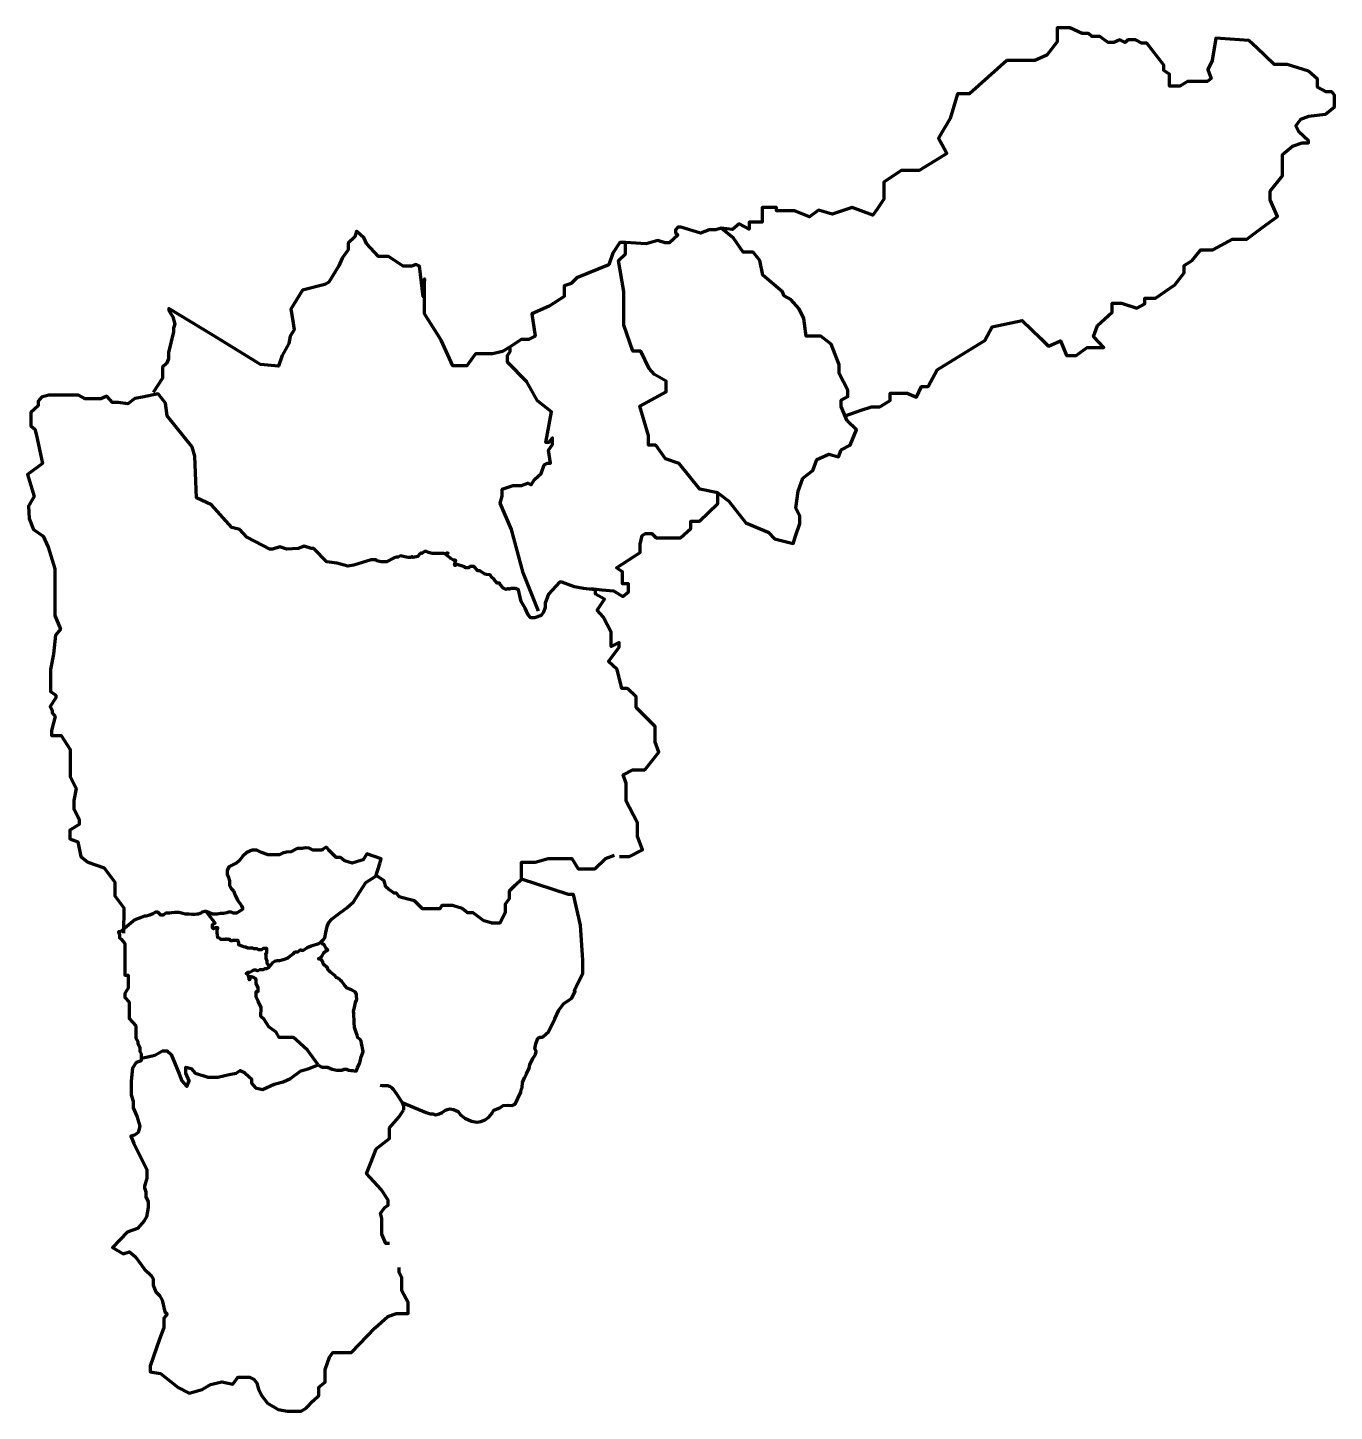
# Model space of a CAD drawing. Header units: millimetres. Extents: x 84241 to 139450, y -25080 to 33360.
import ezdxf

# ---------------------------------------------------------------- set-up
doc = ezdxf.new("R2010")
doc.units = ezdxf.units.MM

msp = doc.modelspace()

# ---------------------------------------------------------------- linework, layer by layer
at = {"color": 30, "lineweight": 211, "true_color": 0xf8991e}
for points in [[(118781, 16966), (119460, 17200), (119890, 17348), (120250, 17348), (120680, 17620), (120680, 17930), (121400, 17930), (121790, 17750), (122010, 18200), (122290, 18200), (122670, 18910), (124070, 19770), (124677, 20143), (124990, 20720), (126260, 20990), (127050, 20230), (127378, 19915), (127880, 20130), (128140, 19520), (128540, 19520), (129000, 19850), (129710, 19850), (129270, 20310), (129450, 20780), (130060, 21350), (130060, 21730), (130460, 21730), (131110, 21510), (131440, 21690), (131440, 21930), (131890, 21930), (132710, 22500), (133100, 23000), (133100, 23320), (133440, 23530), (133810, 23970), (134310, 23970), (135150, 24430), (135750, 24430), (136370, 24890), (137045, 25390), (136740, 26090), (136740, 26450), (137260, 27100), (137260, 28010), (137680, 28360), (138090, 28500), (138360, 28500), (138360, 28580), (137950, 28960), (137820, 29220), (138040, 29500), (138370, 29620), (139070, 29710), (139450, 30020), (139450, 30330), (139450, 30510), (139340, 30650), (139110, 30650), (138740, 30850), (138740, 31190), (138360, 31530), (137460, 31810), (136910, 31810), (136170, 32510), (135841, 32821), (134440, 32920), (134290, 31980), (134110, 31590), (134250, 31220), (134080, 31080), (133250, 31080), (132920, 30890), (132480, 30890), (132480, 31390), (132240, 31550), (132240, 31780), (131530, 32700), (131320, 32700), (131050, 32840), (130720, 32840), (130610, 32740), (130380, 32840), (130140, 32730), (129900, 32730), (129540, 32990), (129200, 32990), (129060, 33120), (128800, 33120), (128270, 33360), (127740, 33360), (127740, 32760), (127300, 32200), (126800, 31980), (126100, 31980), (125610, 31980), (124030, 30570), (123530, 30570), (123220, 29530), (122720, 28700), (122960, 28260), (123078, 28044), (122780, 27860), (121911, 27322), (121150, 27322), (120420, 26840), (120420, 26120), (120130, 25700), (119949, 25438), (119080, 25760), (118230, 25490), (117660, 25650), (117270, 25370), (116640, 25620), (116260, 25620), (115880, 25620), (115880, 25770), (115270, 25770), (115270, 25420), (115270, 25150), (114720, 25150), (114720, 24850), (114300, 25070), (114020, 24840), (113540, 24890)], [(105820, 8720), (105180, 10340), (104680, 12160), (104210, 13280), (104290, 13570), (104290, 13870), (104760, 14020), (105100, 14020), (105380, 14120), (105520, 14050), (105650, 14270), (105940, 14530), (106060, 14890), (106210, 14960), (106330, 14960), (106250, 15520), (106410, 15760), (106410, 16040), (106250, 15840), (106130, 15840), (106370, 17140), (105780, 17600), (105330, 18400), (104520, 19230), (104520, 19520), (104630, 19680), (104630, 19880), (104300, 19680), (103880, 19580), (103160, 19580), (102790, 19080), (102200, 19080), (101710, 20160), (101010, 21280), (101010, 21990), (101010, 22750), (100950, 21990), (100790, 23280), (100660, 23360), (100460, 23290), (100110, 23290), (99730, 23540), (99492, 23697), (99370, 23697), (99070, 23697), (98560, 24250), (98460, 24470), (98130, 24770), (98070, 24520), (97780, 24260), (97780, 23980), (97530, 23630), (97390, 23300), (96970, 22610), (96800, 22510), (95850, 22270), (95360, 21470), (95430, 21060), (95508, 20604), (95330, 20330), (95270, 20020), (94990, 19520), (94840, 19060), (94080, 19140), (92060, 20370), (90202, 21501), (90202, 21410), (90380, 21150), (90460, 20840), (90400, 20670), (90400, 20510), (90190, 19640), (90190, 19370), (90110, 19170), (89940, 19020), (89940, 18560), (89550, 17950)], [(118870, 16760), (118610, 17360), (118610, 17630), (118900, 17780), (118900, 18050), (118530, 18760), (118530, 19120), (118190, 19990), (117750, 20330), (117130, 20330), (117060, 20860), (117032, 21075), (116840, 21490), (116480, 21880), (116200, 22040), (116130, 22200), (115300, 22900), (115170, 23530), (114890, 23880), (114470, 23880), (114060, 24470), (113540, 24890), (113320, 24820), (113040, 24820), (112670, 24680), (111840, 24930), (111710, 24930), (111620, 24820), (111620, 24700), (111710, 24590), (111360, 24270), (111180, 24270), (110870, 24370), (110380, 24230), (109500, 24280)], [(108020, 9670), (108507, 9621), (108988, 9573), (109390, 9340), (109630, 9530), (109630, 9870), (109370, 9870), (109370, 10090), (109370, 10380), (109120, 10550), (110120, 11190), (110120, 11550), (110210, 11910), (110340, 12000), (110620, 12000), (110790, 11810), (111220, 11810), (111820, 11810), (112260, 12210), (112260, 12510), (112630, 12510), (113400, 13260), (113400, 13710), (112640, 13870), (111770, 14950), (111190, 15150), (110780, 15730), (110470, 15730), (110470, 16130), (110100, 17380), (111220, 17980), (111220, 18430), (110720, 18710), (110500, 18970), (110150, 19700), (109810, 19700), (109430, 20790), (109430, 22220), (109200, 23520), (109500, 23810), (109500, 24280), (109260, 24280), (108960, 23840), (108800, 23340), (107450, 22800), (107210, 22560), (106910, 22450), (106910, 22010), (106270, 21600), (105550, 21270), (105680, 20330), (105400, 20190), (105090, 20190), (104630, 19880)], [(109241, -1641), (109671, -1641), (110221, -1371), (110011, -801), (110011, -221), (109671, 419), (109529, 686), (109529, 1439), (109401, 1799), (109811, 2009), (110311, 2009), (110911, 2759), (110761, 3189), (110761, 3839), (109951, 4649), (109951, 5099), (109591, 5449), (109341, 5449), (109151, 6249), (108781, 6589), (109231, 7199), (109231, 7389), (108901, 7219), (108901, 7219), (108901, 7829), (108551, 8479), (108301, 8759), (108611, 9229), (108231, 9429), (108231, 9619), (107731, 9669), (107341, 9739), (106811, 9939), (106711, 9939), (106241, 9439), (106111, 9059), (106111, 8869), (106031, 8669), (105941, 8539), (105661, 8429), (105501, 8429), (105391, 8559), (105261, 8839), (105091, 9119), (105011, 9489), (104984, 9612), (104851, 9679), (104671, 9679), (104581, 9649), (104531, 9679), (104461, 9629), (104341, 9689), (104191, 9849), (104191, 9899), (104161, 9899), (104081, 9899), (103951, 10059), (103821, 10169), (103781, 10249), (103631, 10269), (103561, 10279), (103371, 10399), (103332, 10424), (103261, 10424), (103101, 10599), (102921, 10599), (102881, 10539), (102741, 10539), (102701, 10589), (102351, 10699), (102321, 10649), (102291, 10649), (102281, 10679), (102331, 10859), (102301, 10869), (102231, 10869), (102101, 10939), (102111, 10959), (102041, 11009), (101953, 11072), (102011, 11159), (102001, 11169), (101981, 11159), (101941, 11159), (101891, 11129), (101831, 11149), (101761, 11149), (101531, 11149), (101331, 11149), (101181, 11199), (101091, 11229), (101011, 11229), (100951, 11189), (100900, 11155), (100861, 11179), (100791, 11119), (100721, 11019), (100521, 10989), (100481, 11019), (100421, 10979), (100311, 10979), (100171, 11009), (99989, 11048), (99901, 10999), (99831, 10999), (99731, 10969), (99401, 10799), (99171, 10799), (98991, 10839), (98961, 10889), (98761, 10889), (98021, 10659), (97771, 10619), (97301, 10739), (96881, 10799), (96331, 11359), (96231, 11359), (95921, 11459), (95671, 11369), (95191, 11339), (94901, 11439), (94581, 11339), (94471, 11339), (94181, 11489), (93498, 11843), (93201, 12159), (92871, 12249), (92011, 13209), (91371, 13499), (91311, 15269), (91191, 15659), (90141, 16959), (90061, 17499), (89761, 17899), (89091, 17759), (88776, 17693), (88471, 17469), (88071, 17529), (87831, 17529), (87591, 17799), (87331, 17679), (86671, 17679), (86391, 17839), (85141, 17839), (84831, 17749), (84681, 17589), (84681, 17389), (84381, 17109), (84381, 16589), (84381, 16539), (84551, 16409), (84611, 16129), (84861, 14959), (84241, 14489), (84521, 13559), (84271, 13149), (84311, 12629), (84491, 12169), (84891, 11879), (85111, 11419), (85391, 10499), (85391, 8529), (85631, 7959), (85421, 7699), (85331, 6899), (85201, 6249), (85201, 5319), (85431, 5169), (85431, 5049), (85191, 4689), (85271, 4539), (85271, 4419), (85401, 4269), (85251, 3679), (85251, 3469), (85661, 3469), (86031, 2879), (86031, 2289), (86031, 1739), (86291, 1229), (86191, 719), (86191, 379), (86421, -81), (86421, -301), (86021, -531), (86021, -901), (86361, -1021), (86481, -1641), (86781, -1891), (87471, -2131), (87931, -2731), (87931, -3311), (88311, -3811), (88285, -4880)], [(113400, 13710), (113860, 13360), (114580, 12450), (115530, 12050), (115800, 11770), (116580, 11580), (116700, 11930), (116867, 12418), (116867, 12730), (116700, 13060), (116800, 13790), (116990, 14330), (117410, 14650), (117580, 15120), (118090, 15340), (118500, 15230), (118610, 15530), (118990, 15720), (119260, 16370), (118870, 16760)], [(97296, -4143), (97733, -3821), (98006, -3559), (98280, -3134), (98534, -2739), (98948, -2471), (99116, -1942), (99181, -1738), (98577, -1537), (98419, -1784), (98171, -1863), (97951, -1934), (97632, -1829), (97459, -1695), (97276, -1695), (97112, -1522), (96972, -1374), (96876, -1272), (96826, -1272), (96702, -1351), (96670, -1372), (96554, -1384), (96358, -1384), (96311, -1384), (96128, -1299), (95986, -1287), (95841, -1315), (95631, -1315), (95358, -1449), (95171, -1464), (95013, -1503), (94871, -1572), (94398, -1572), (94125, -1478), (93926, -1380), (93862, -1380), (93728, -1380), (93508, -1472), (93335, -1631), (93180, -1831), (93085, -1908), (92734, -2079), (92673, -2236), (92673, -2398), (92721, -2540), (92767, -2673), (92767, -2860), (92834, -3004), (92941, -3102), (93014, -3281), (93100, -3495), (93249, -3670), (93278, -3734), (93320, -3825), (93320, -3886), (93061, -4044), (92945, -4044), (92856, -4003), (92714, -4003), (92656, -4020), (92522, -4060), (92392, -4060), (92251, -4083), (92054, -4083), (91778, -3968)], [(103830, -4450), (104210, -4450), (104430, -3990), (104430, -3640), (104600, -3420), (104600, -3090), (104840, -2860), (105102, -2609), (105102, -2230), (105102, -2110), (105102, -1890), (105690, -1890), (106230, -1730), (106640, -1730), (107240, -1730), (107500, -2170), (108200, -2170), (108660, -1730), (109030, -1590)], [(103830, -4450), (103510, -4360), (103070, -4030), (102830, -4030), (102600, -3840), (102190, -3720), (101870, -3720), (101740, -3720), (101660, -3860), (101310, -3860), (101120, -3860), (101120, -3860), (100930, -3860), (100770, -3700), (100590, -3520), (100250, -3430), (99937, -3347), (99820, -3190), (99730, -3190), (99480, -3030), (99380, -2930), (99300, -2670), (98948, -2430)], [(107411, -7153), (107695, -6568), (107695, -6024), (107601, -4549), (107601, -4549), (107301, -3258), (107091, -3258), (105102, -2609)], [(96516, -10452), (96065, -9827), (95585, -9390), (95474, -9290), (95288, -9290), (95059, -9290), (94868, -9290), (94740, -9067), (94429, -8839), (94228, -8529), (94094, -8399), (94105, -8027), (93976, -7755), (93896, -7585), (93896, -7457), (93896, -7354), (93976, -7354), (93976, -7246), (93976, -7199), (93896, -7010), (93896, -6846), (93850, -6805), (93798, -6760), (93798, -6760), (93684, -6725), (93606, -6725), (93606, -6765), (93637, -6812), (93637, -6812), (93601, -6860), (93601, -6793), (93566, -6689), (93548, -6639), (93468, -6592), (93544, -6526), (93625, -6526), (93722, -6478), (93807, -6437), (93864, -6437), (93945, -6469), (94045, -6424), (94144, -6424), (94211, -6424), (94263, -6374), (94346, -6374), (94431, -6338), (94488, -6265), (94449, -6265), (94408, -6221), (94357, -6168), (94357, -6065), (94322, -5957), (94322, -5803), (94285, -5758), (94344, -5714), (94344, -5629), (94344, -5536), (94273, -5536), (94187, -5536), (94126, -5592), (94074, -5592), (93998, -5592), (93932, -5553), (93814, -5553), (93758, -5516), (93689, -5516), (93618, -5516), (93542, -5516), (93444, -5482), (93378, -5459), (93308, -5434), (93258, -5417), (93204, -5398), (93166, -5385), (93166, -5320), (93166, -5283), (93166, -5283), (93131, -5249), (93131, -5249), (93131, -5193), (93131, -5193), (93069, -5193), (93030, -5193), (92976, -5193), (92946, -5193), (92920, -5193), (92900, -5193), (92880, -5207), (92864, -5207), (92845, -5207), (92827, -5207), (92809, -5189), (92786, -5166), (92768, -5148), (92757, -5137), (92735, -5137), (92715, -5151), (92693, -5151), (92671, -5151), (92648, -5139), (92627, -5128), (92606, -5141), (92594, -5148), (92505, -5148), (92460, -5148), (92435, -5148), (92409, -5148), (92389, -5129), (92371, -5129), (92334, -5100), (92320, -5082), (92296, -5076), (92272, -5070), (92256, -4979), (92241, -4851), (92241, -4750), (92272, -4659), (92245, -4642), (92166, -4662), (92090, -4699), (92048, -4671), (92048, -4598), (92048, -4514), (92103, -4497), (92133, -4481), (92169, -4462), (92124, -4405), (91911, -4136), (91778, -3968), (91726, -3968), (91617, -4000), (91553, -4035), (91474, -4067), (91446, -4078), (91400, -4086), (91311, -4100), (91247, -4100), (91171, -4092), (91068, -4080), (90973, -4075), (90892, -4075), (90802, -4058), (90634, -4017), (90600, -4008), (90567, -4008), (90446, -4008), (90316, -4020), (90227, -4039), (90200, -4039), (90081, -4044), (89991, -4102), (89965, -4119), (89942, -4127), (89921, -4127), (89898, -4127), (89867, -4120), (89816, -4061), (89742, -4002), (89692, -3993), (89670, -3993), (89643, -4000), (89614, -4016), (89528, -4067), (89397, -4124), (89252, -4162), (89181, -4162), (89040, -4217), (88764, -4325), (88341, -4674), (88224, -4770), (88151, -4830), (88074, -4830), (88074, -4830), (88119, -4955), (88119, -5082), (88189, -5137), (88348, -5323), (88348, -5543), (88348, -5757), (88348, -6205), (88348, -6501), (88348, -6664), (88490, -6664), (88490, -7000), (88490, -7214), (88347, -7428), (88347, -7602), (88347, -7602), (88531, -7795), (88531, -7928), (88531, -7928), (88531, -8111), (88531, -8336), (88531, -8489), (88531, -8489), (88674, -8641), (88816, -8794), (88816, -8923), (88816, -9321), (88896, -9453), (88896, -9546), (88981, -9702), (88981, -9883), (89037, -9975), (89037, -10104), (89037, -10164), (89318, -10104), (89619, -10039), (89945, -9859), (90134, -9859), (90299, -10015), (90636, -10830), (90756, -11120), (90971, -11354), (91059, -11121), (90931, -10800), (90931, -10551), (91156, -10607), (91312, -10792), (91638, -10896), (91856, -10966), (92281, -10966), (92751, -10860), (93048, -10793), (93221, -10679), (93398, -10768), (93603, -10952), (93701, -11041), (93701, -11225), (93872, -11410), (94161, -11482), (94659, -11261), (95041, -11165), (95350, -11029), (95780, -10699), (96094, -10615), (96516, -10452)], [(96617, -5279), (96735, -5147), (96799, -5076), (96842, -4850), (96889, -4599), (96960, -4439), (97111, -4279), (97296, -4143), (97296, -4143), (97296, -4143)], [(98333, -10109), (98383, -9967), (98397, -9925), (98411, -9885), (98386, -9735), (98373, -9652), (98348, -9559), (98326, -9438), (98278, -9364), (98197, -9305), (98168, -9187), (98105, -9037), (98049, -8872), (98034, -8661), (98016, -8269), (98012, -8195), (98069, -7955), (98089, -7817), (98133, -7709), (98146, -7678), (98131, -7560), (98131, -7471), (98091, -7378), (97923, -7278), (97739, -7204), (97630, -7087), (97603, -7038), (97512, -6929), (97473, -6883), (97458, -6883), (97422, -6827), (97343, -6787), (97273, -6751), (97220, -6673), (97033, -6531), (96981, -6470), (96919, -6435), (96919, -6356), (96838, -6280), (96790, -6250), (96763, -6221), (96727, -6182), (96727, -6160), (96708, -6131), (96708, -6113), (96708, -6088), (96698, -6069), (96688, -6049), (96662, -6026), (96606, -5989), (96587, -5976), (96564, -5976), (96546, -5976), (96535, -5959), (96570, -5936), (96631, -5910), (96660, -5881), (96698, -5820), (96752, -5713), (96790, -5667), (96880, -5630), (96930, -5609), (96846, -5522), (96775, -5381), (96741, -5347), (96716, -5347), (96688, -5322), (96665, -5322), (96617, -5279), (96535, -5339), (96446, -5365), (96220, -5430), (96049, -5508), (95878, -5618), (95805, -5618), (95770, -5588), (95647, -5681), (95572, -5681), (95529, -5681), (95490, -5724), (95443, -5776), (95330, -5860), (95228, -5936), (95039, -6016), (94887, -6052), (94786, -6052), (94672, -6083), (94590, -6135), (94488, -6265)], [(100060, -12040), (101077, -12458), (101202, -12497), (101251, -12512), (101328, -12513), (101359, -12517), (101476, -12551), (101587, -12527), (101628, -12513), (101752, -12463), (101889, -12363), (101983, -12330), (102077, -12298), (102238, -12331), (102427, -12423), (102527, -12560), (102708, -12692), (102987, -12827), (103220, -12873), (103394, -12835), (103572, -12766), (103723, -12661), (103872, -12489), (103938, -12354), (104196, -12257), (104338, -12170), (104548, -12150), (104696, -12166), (104834, -12110), (105082, -11597), (105094, -11481), (105133, -11400), (105144, -11194), (105240, -10996), (105323, -10825), (105436, -10591), (105452, -10443), (105583, -10173), (105692, -10015), (105727, -9876), (105676, -9774), (105714, -9559), (105795, -9321), (105893, -9279), (105992, -9282), (106151, -9137), (106241, -9055), (106510, -8500), (106684, -8140), (106886, -7871), (107103, -7721), (107230, -7633), (107372, -7340), (107329, -7324), (107411, -7153)], [(89037, -10164), (89037, -10270), (88830, -10340), (88670, -10590), (88610, -11140), (88610, -11710), (88700, -11980), (88700, -12260), (88850, -12610), (88980, -13040), (88910, -13300), (88760, -13410), (88600, -13460), (88730, -13770), (89160, -14640), (89275, -14873), (89275, -15230), (89180, -15570), (89180, -15640), (89240, -15810), (89240, -16020), (89330, -16230), (89330, -16470), (89260, -16860), (89160, -17040), (88880, -17360), (88450, -17510), (87830, -18160), (88270, -18430), (88550, -18350), (88800, -18560), (89180, -19080), (89460, -19340), (89550, -19490), (89550, -19750), (89660, -20040), (89810, -20190), (89930, -20390), (90030, -20880), (90140, -20980), (90000, -21150), (90000, -21550), (89810, -22030), (89420, -23170), (89420, -23410), (89860, -23480), (90600, -24070), (91070, -24320), (91610, -24160), (91960, -23950), (92450, -23840), (92910, -23930), (93070, -23720), (93136, -23634), (93240, -23634), (93330, -23634), (93500, -23634), (93620, -23634), (93810, -23740), (93930, -23890), (94000, -24140), (94140, -24420), (94380, -24730), (94830, -25000), (95220, -25080), (95520, -25080), (95800, -25080), (96010, -24940), (96310, -24640), (96545, -24405), (96545, -24060), (96810, -23850), (96810, -23310), (96910, -23030), (96995, -22792), (97140, -22590), (97360, -22590), (97930, -22590), (98920, -21550), (99460, -21070), (99830, -20950), (100320, -20950), (100320, -20480), (100050, -19990), (100050, -19440), (99940, -19210), (99940, -19000)], [(96516, -10452), (96614, -10522), (96699, -10538), (96849, -10538), (96910, -10550), (97104, -10630), (97310, -10676), (97417, -10676), (97511, -10664), (97608, -10623), (97671, -10629), (97712, -10633), (97816, -10668), (97916, -10688), (97980, -10688), (98011, -10692), (98114, -10713), (98177, -10576), (98242, -10418), (98272, -10346), (98297, -10244), (98316, -10164), (98333, -10109), (98333, -10109), (98333, -10109)], [(99130, -11310), (99230, -11320), (99320, -11320), (99440, -11320), (99520, -11340), (99530, -11340), (99550, -11350), (99620, -11400), (99690, -11480), (99830, -11670), (100060, -12040), (100120, -12180), (100120, -12270), (100120, -12360)], [(99180, -15710), (98560, -15030), (98750, -14540), (98961, -13995), (99280, -13750), (99524, -13563), (99524, -13110), (99930, -12650), (100120, -12360)], [(99530, -17990), (99370, -17990), (99200, -17600), (99200, -17540), (99200, -16930), (99150, -16710), (99330, -16470), (99470, -16370), (99470, -16160), (99180, -15710)]]:
    msp.add_lwpolyline(points, dxfattribs=at)

doc.saveas('drawing.dxf')
